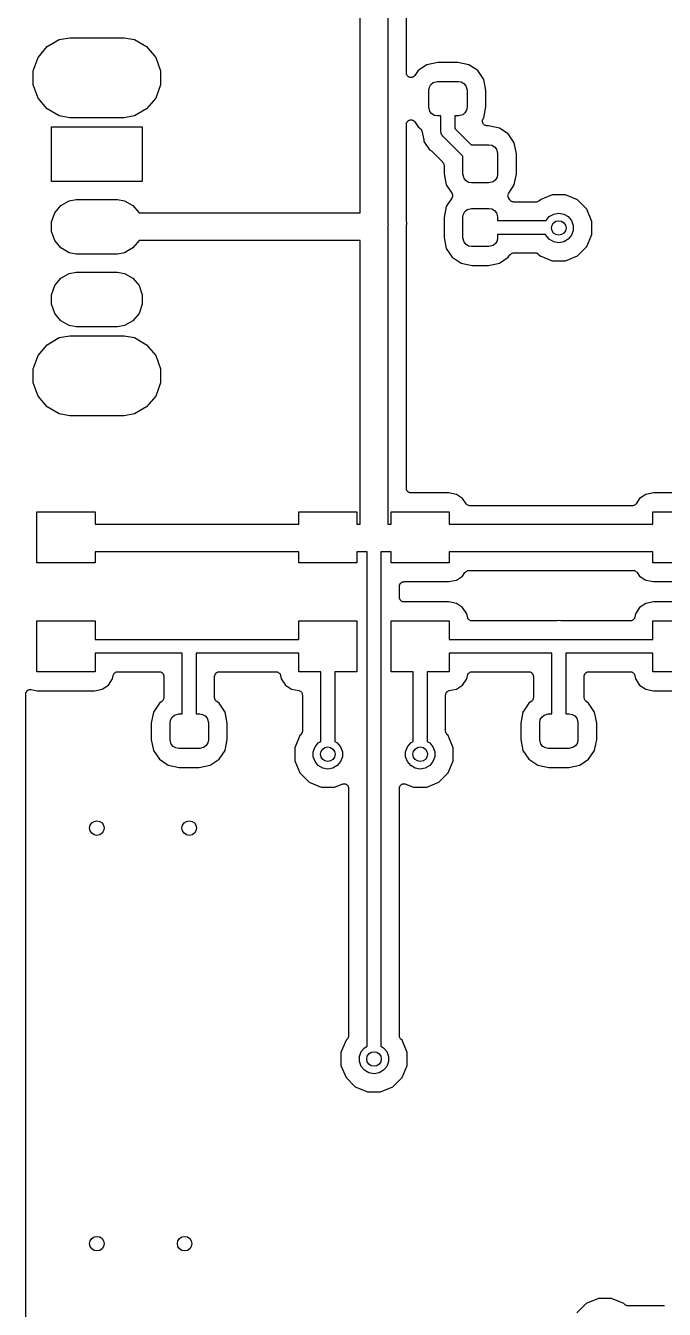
# Model space of a CAD drawing. Extents: x 40 to 164, y -163 to -60.
# Drawn here: x 39.95 to 57.51, y -143.54 to -108.23 of the extents above; entities that cross this region are included whole.
import ezdxf

# ---------------------------------------------------------------- set-up
doc = ezdxf.new("R2010")
doc.units = 0
doc.header["$MEASUREMENT"] = 0
doc.layers.add('BLACK', color=7, linetype='CONTINUOUS')

msp = doc.modelspace()

# ---------------------------------------------------------------- linework, layer by layer
at = {"layer": 'BLACK', "linetype": 'CONTINUOUS'}
for p, q in [((49.149, -113.379), (49.149, -106.021)), ((49.911, -106.021), (49.911, -113.648)), ((50.419, -109.527), (50.419, -106.987)), ((40.542, -108.804), (40.878, -108.61)), ((40.878, -108.61), (41.1638, -108.56)), ((41.1638, -108.56), (42.6562, -108.56)), ((42.6562, -108.56), (42.942, -108.61)), ((42.942, -108.61), (43.278, -108.804)), ((40.16, -109.466), (40.2927, -109.102)), ((40.2927, -109.102), (40.542, -108.804)), ((43.278, -108.804), (43.5273, -109.102)), ((43.5273, -109.102), (43.66, -109.466)), ((50.9854, -109.301), (50.7403, -109.464)), ((51.287, -109.241), (50.9854, -109.301)), ((51.837, -109.241), (51.287, -109.241)), ((52.1386, -109.301), (51.837, -109.241)), ((52.3837, -109.464), (52.1386, -109.301)), ((40.16, -109.854), (40.16, -109.466)), ((43.66, -109.466), (43.66, -109.854)), ((50.4202, -109.533), (50.419, -109.527)), ((50.4198, -109.54), (50.4202, -109.533)), ((50.424, -109.555), (50.4198, -109.54)), ((50.4267, -109.57), (50.424, -109.555)), ((50.4301, -109.576), (50.4267, -109.57)), ((50.4321, -109.583), (50.4301, -109.576)), ((50.4411, -109.595), (50.4321, -109.583)), ((50.4487, -109.608), (50.4411, -109.595)), ((50.4541, -109.613), (50.4487, -109.608)), ((50.4582, -109.618), (50.4541, -109.613)), ((50.4708, -109.627), (50.4582, -109.618)), ((50.4825, -109.637), (50.4708, -109.627)), ((50.4891, -109.639), (50.4825, -109.637)), ((50.4949, -109.643), (50.4891, -109.639)), ((50.5096, -109.646), (50.4949, -109.643)), ((50.5239, -109.652), (50.5096, -109.646)), ((50.5309, -109.652), (50.5239, -109.652)), ((50.5377, -109.653), (50.5309, -109.652)), ((50.5528, -109.652), (50.5377, -109.653)), ((50.5681, -109.652), (50.5528, -109.652)), ((50.5746, -109.649), (50.5681, -109.652)), ((50.5815, -109.648), (50.5746, -109.649)), ((50.5952, -109.642), (50.5815, -109.648)), ((50.6095, -109.637), (50.5952, -109.642)), ((50.6148, -109.632), (50.6095, -109.637)), ((50.6211, -109.629), (50.6148, -109.632)), ((50.6316, -109.618), (50.6211, -109.629)), ((50.6433, -109.608), (50.6316, -109.618)), ((50.6468, -109.602), (50.6433, -109.608)), ((50.6516, -109.597), (50.6468, -109.602)), ((50.7403, -109.464), (50.6516, -109.597)), ((51.0926, -109.846), (51.1557, -109.793)), ((51.1557, -109.793), (51.2745, -109.761)), ((51.2745, -109.761), (51.8495, -109.761)), ((51.8495, -109.761), (51.9307, -109.775)), ((51.9307, -109.775), (52.0022, -109.817)), ((52.5474, -109.709), (52.3837, -109.464)), ((52.6074, -110.011), (52.5474, -109.709)), ((40.2927, -110.218), (40.16, -109.854)), ((43.66, -109.854), (43.5273, -110.218)), ((51.037, -109.998), (51.0513, -109.917)), ((51.037, -110.474), (51.037, -109.998)), ((51.0513, -109.917), (51.0926, -109.846)), ((52.0022, -109.817), (52.0552, -109.88)), ((52.0552, -109.88), (52.087, -109.998)), ((52.087, -109.998), (52.087, -110.474)), ((52.6074, -110.461), (52.6074, -110.011)), ((40.542, -110.516), (40.2927, -110.218)), ((40.878, -110.71), (40.542, -110.516)), ((43.278, -110.516), (42.942, -110.71)), ((43.5273, -110.218), (43.278, -110.516)), ((51.0688, -110.592), (51.037, -110.474)), ((52.087, -110.474), (52.0727, -110.555)), ((52.5474, -110.763), (52.6074, -110.461)), ((41.1638, -110.76), (40.878, -110.71)), ((42.6562, -110.76), (41.1638, -110.76)), ((42.942, -110.71), (42.6562, -110.76)), ((50.4411, -110.877), (50.4487, -110.864)), ((50.4487, -110.864), (50.4541, -110.859)), ((50.4541, -110.859), (50.4582, -110.854)), ((50.4582, -110.854), (50.4708, -110.845)), ((50.4708, -110.845), (50.4825, -110.835)), ((50.4825, -110.835), (50.4891, -110.833)), ((50.4891, -110.833), (50.4949, -110.829)), ((50.4949, -110.829), (50.5096, -110.826)), ((50.5096, -110.826), (50.5239, -110.82)), ((50.5239, -110.82), (50.5309, -110.82)), ((50.5309, -110.82), (50.5377, -110.819)), ((50.5377, -110.819), (50.5528, -110.82)), ((50.5528, -110.82), (50.5681, -110.82)), ((50.5681, -110.82), (50.5746, -110.823)), ((50.5746, -110.823), (50.5815, -110.824)), ((50.5815, -110.824), (50.5952, -110.83)), ((50.5952, -110.83), (50.6095, -110.835)), ((50.6095, -110.835), (50.6148, -110.84)), ((50.6148, -110.84), (50.6211, -110.843)), ((50.6211, -110.843), (50.6316, -110.854)), ((50.6316, -110.854), (50.6433, -110.864)), ((50.6433, -110.864), (50.6468, -110.87)), ((50.6468, -110.87), (50.6516, -110.875)), ((51.1218, -110.655), (51.0688, -110.592)), ((51.1933, -110.697), (51.1218, -110.655)), ((51.2745, -110.711), (51.1933, -110.697)), ((51.3715, -110.711), (51.2745, -110.711)), ((51.3715, -111.131), (51.3715, -110.711)), ((51.8495, -110.711), (51.7525, -110.711)), ((51.7525, -110.711), (51.7525, -111.06)), ((51.9682, -110.679), (51.8495, -110.711)), ((52.0314, -110.626), (51.9682, -110.679)), ((52.0727, -110.555), (52.0314, -110.626)), ((52.5118, -110.869), (52.513, -110.851)), ((52.513, -110.873), (52.5118, -110.869)), ((52.513, -110.834), (52.5144, -110.83)), ((52.513, -110.851), (52.513, -110.834)), ((52.513, -110.878), (52.513, -110.873)), ((52.5144, -110.83), (52.5147, -110.825)), ((52.5147, -110.825), (52.5219, -110.809)), ((52.5219, -110.809), (52.5281, -110.792)), ((52.5281, -110.792), (52.5308, -110.789)), ((52.5308, -110.789), (52.5325, -110.785)), ((52.5325, -110.785), (52.5474, -110.763)), ((40.66, -112.51), (40.66, -111.01)), ((40.66, -111.01), (43.16, -111.01)), ((43.16, -111.01), (43.16, -112.51)), ((50.419, -110.945), (50.4202, -110.939)), ((50.419, -113.565), (50.419, -110.945)), ((50.4198, -110.932), (50.424, -110.917)), ((50.4202, -110.939), (50.4198, -110.932)), ((50.424, -110.917), (50.4267, -110.902)), ((50.4267, -110.902), (50.4301, -110.896)), ((50.4301, -110.896), (50.4321, -110.889)), ((50.4321, -110.889), (50.4411, -110.877)), ((50.6516, -110.875), (50.7403, -111.008)), ((50.7403, -111.008), (50.7927, -111.043)), ((50.7927, -111.043), (50.7968, -111.047)), ((50.7968, -111.047), (50.8017, -111.049)), ((50.8017, -111.049), (50.8126, -111.062)), ((50.8126, -111.062), (50.8246, -111.073)), ((50.8246, -111.073), (50.8271, -111.078)), ((50.8271, -111.078), (50.8308, -111.082)), ((50.8308, -111.082), (50.8368, -111.098)), ((50.8368, -111.098), (50.8441, -111.113)), ((50.8441, -111.113), (50.8447, -111.118)), ((50.8447, -111.118), (50.8467, -111.124)), ((50.8467, -111.124), (50.8957, -111.37)), ((51.3693, -111.156), (51.3715, -111.131)), ((51.3758, -111.18), (51.3693, -111.156)), ((51.3802, -111.205), (51.3758, -111.18)), ((51.3845, -111.213), (51.3802, -111.205)), ((51.3867, -111.221), (51.3845, -111.213)), ((51.4012, -111.241), (51.3867, -111.221)), ((51.7525, -111.06), (52.1992, -111.507)), ((52.5191, -110.894), (52.513, -110.878)), ((52.5242, -110.912), (52.5191, -110.894)), ((52.5267, -110.915), (52.5242, -110.912)), ((52.5281, -110.919), (52.5267, -110.915)), ((52.5396, -110.933), (52.5281, -110.919)), ((52.5503, -110.947), (52.5396, -110.933)), ((52.5537, -110.95), (52.5503, -110.947)), ((52.5564, -110.953), (52.5537, -110.95)), ((52.572, -110.962), (52.5564, -110.953)), ((52.5869, -110.972), (52.572, -110.962)), ((52.591, -110.973), (52.5869, -110.972)), ((52.5946, -110.975), (52.591, -110.973)), ((52.6123, -110.978), (52.5946, -110.975)), ((52.6298, -110.982), (52.6123, -110.978)), ((52.6339, -110.982), (52.6298, -110.982)), ((52.6381, -110.983), (52.6339, -110.982)), ((52.676, -110.983), (52.6381, -110.983)), ((52.9776, -111.043), (52.676, -110.983)), ((53.2227, -111.206), (52.9776, -111.043)), ((53.3864, -111.451), (53.2227, -111.206)), ((50.8957, -111.37), (50.904, -111.412)), ((50.904, -111.412), (51.0584, -111.643)), ((51.4138, -111.263), (51.4012, -111.241)), ((51.4332, -111.28), (51.4138, -111.263)), ((51.976, -111.822), (51.4332, -111.28)), ((52.1992, -111.507), (52.2135, -111.503)), ((52.2135, -111.503), (52.6885, -111.503)), ((52.6885, -111.503), (52.7697, -111.517)), ((52.7697, -111.517), (52.8412, -111.559)), ((52.8412, -111.559), (52.8942, -111.622)), ((53.4464, -111.753), (53.3864, -111.451)), ((51.0584, -111.643), (51.1063, -111.675)), ((51.1063, -111.675), (51.1153, -111.683)), ((51.1153, -111.683), (51.1256, -111.69)), ((51.1256, -111.69), (51.4184, -111.983)), ((51.976, -112.316), (51.976, -111.822)), ((52.8942, -111.622), (52.926, -111.74)), ((52.926, -111.74), (52.926, -112.316)), ((53.4464, -112.303), (53.4464, -111.753)), ((51.4184, -111.983), (51.4216, -111.988)), ((51.4216, -111.988), (51.4258, -111.991)), ((51.4258, -111.991), (51.4341, -112.006)), ((51.4341, -112.006), (51.4437, -112.019)), ((51.4437, -112.019), (51.4451, -112.025)), ((51.4451, -112.025), (51.4479, -112.03)), ((51.4479, -112.03), (51.4508, -112.046)), ((51.4508, -112.046), (51.4551, -112.062)), ((51.4551, -112.062), (51.4546, -112.067)), ((51.4546, -112.067), (51.4556, -112.073)), ((51.4556, -112.073), (51.4556, -112.303)), ((43.16, -112.51), (40.66, -112.51)), ((51.4556, -112.303), (51.5156, -112.605)), ((51.5156, -112.605), (51.6678, -112.832)), ((52.0078, -112.434), (51.976, -112.316)), ((52.0608, -112.497), (52.0078, -112.434)), ((52.1323, -112.539), (52.0608, -112.497)), ((52.2135, -112.553), (52.1323, -112.539)), ((52.6885, -112.553), (52.2135, -112.553)), ((52.8072, -112.521), (52.6885, -112.553)), ((52.8704, -112.468), (52.8072, -112.521)), ((52.9117, -112.397), (52.8704, -112.468)), ((52.926, -112.316), (52.9117, -112.397)), ((53.2342, -112.832), (53.3864, -112.605)), ((53.3864, -112.605), (53.4464, -112.303)), ((51.6678, -112.974), (51.5156, -113.201)), ((51.6678, -112.832), (51.6712, -112.84)), ((51.6712, -112.966), (51.6678, -112.974)), ((51.6712, -112.84), (51.6761, -112.847)), ((51.6761, -112.959), (51.6712, -112.966)), ((51.6761, -112.847), (51.68, -112.86)), ((51.68, -112.946), (51.6761, -112.959)), ((51.68, -112.86), (51.6856, -112.873)), ((51.6856, -112.933), (51.68, -112.946)), ((51.6856, -112.873), (51.6861, -112.881)), ((51.6861, -112.925), (51.6856, -112.933)), ((51.6861, -112.881), (51.6884, -112.889)), ((51.6884, -112.917), (51.6861, -112.925)), ((51.6884, -112.889), (51.6875, -112.903)), ((51.6875, -112.903), (51.6884, -112.917)), ((53.2136, -112.889), (53.2159, -112.881)), ((53.2145, -112.903), (53.2136, -112.889)), ((53.2136, -112.917), (53.2145, -112.903)), ((53.2159, -112.925), (53.2136, -112.917)), ((53.2159, -112.881), (53.2164, -112.873)), ((53.2164, -112.933), (53.2159, -112.925)), ((53.2164, -112.873), (53.222, -112.86)), ((53.222, -112.946), (53.2164, -112.933)), ((53.222, -112.86), (53.2259, -112.847)), ((53.2259, -112.959), (53.222, -112.946)), ((53.2259, -112.847), (53.2308, -112.84)), ((53.2308, -112.966), (53.2259, -112.959)), ((53.2308, -112.84), (53.2342, -112.832)), ((53.2342, -112.974), (53.2308, -112.966)), ((53.2673, -113.023), (53.2342, -112.974)), ((54.4294, -112.884), (54.0957, -113.022)), ((54.7906, -112.884), (54.4294, -112.884)), ((55.1243, -113.022), (54.7906, -112.884)), ((40.7505, -113.379), (40.9205, -113.177)), ((40.9205, -113.177), (41.1495, -113.044)), ((41.1495, -113.044), (41.3444, -113.01)), ((41.3444, -113.01), (42.4756, -113.01)), ((42.4756, -113.01), (42.6705, -113.044)), ((42.6705, -113.044), (42.8995, -113.177)), ((42.8995, -113.177), (43.0694, -113.379)), ((51.5156, -113.201), (51.4556, -113.503)), ((51.9903, -113.409), (52.0316, -113.338)), ((52.0316, -113.338), (52.0947, -113.285)), ((52.0947, -113.285), (52.2135, -113.253)), ((52.2135, -113.253), (52.6885, -113.253)), ((52.6885, -113.253), (52.7697, -113.267)), ((52.7697, -113.267), (52.8412, -113.309)), ((52.8412, -113.309), (52.8942, -113.372)), ((53.2797, -113.036), (53.2673, -113.023)), ((53.2912, -113.05), (53.2797, -113.036)), ((53.2949, -113.052), (53.2912, -113.05)), ((53.2978, -113.055), (53.2949, -113.052)), ((53.3139, -113.063), (53.2978, -113.055)), ((53.3294, -113.072), (53.3139, -113.063)), ((53.3336, -113.073), (53.3294, -113.072)), ((53.3373, -113.074), (53.3336, -113.073)), ((53.3552, -113.076), (53.3373, -113.074)), ((53.3729, -113.079), (53.3552, -113.076)), ((53.9858, -113.079), (53.3729, -113.079)), ((53.9913, -113.079), (53.9858, -113.079)), ((53.9969, -113.079), (53.9913, -113.079)), ((54.0129, -113.075), (53.9969, -113.079)), ((54.0292, -113.072), (54.0129, -113.075)), ((54.0341, -113.069), (54.0292, -113.072)), ((54.0395, -113.068), (54.0341, -113.069)), ((54.0531, -113.058), (54.0395, -113.068)), ((54.0674, -113.05), (54.0531, -113.058)), ((54.071, -113.046), (54.0674, -113.05)), ((54.0756, -113.042), (54.071, -113.046)), ((54.0957, -113.022), (54.0756, -113.042)), ((55.3798, -113.278), (55.1243, -113.022)), ((55.518, -113.611), (55.3798, -113.278)), ((40.66, -113.628), (40.7505, -113.379)), ((40.66, -113.892), (40.66, -113.628)), ((43.0694, -113.379), (49.149, -113.379)), ((49.911, -113.648), (49.9154, -113.699)), ((49.9154, -113.699), (49.911, -113.715)), ((50.4212, -113.577), (50.419, -113.565)), ((50.4214, -113.59), (50.4212, -113.577)), ((50.4364, -113.665), (50.4214, -113.59)), ((50.4214, -113.74), (50.4364, -113.665)), ((51.4556, -113.503), (51.4556, -114.053)), ((51.976, -113.49), (51.9903, -113.409)), ((51.976, -114.066), (51.976, -113.49)), ((52.8942, -113.372), (52.926, -113.49)), ((52.926, -113.49), (52.926, -113.587)), ((52.926, -113.587), (54.2594, -113.587)), ((54.2594, -113.587), (54.3489, -113.481)), ((54.3489, -113.481), (54.4711, -113.41)), ((54.4711, -113.41), (54.61, -113.386)), ((54.61, -113.386), (54.7489, -113.41)), ((54.7489, -113.41), (54.8711, -113.481)), ((54.8711, -113.481), (54.9618, -113.589)), ((54.9618, -113.589), (55.01, -113.721)), ((55.518, -113.973), (55.518, -113.611)), ((40.7505, -114.141), (40.66, -113.892)), ((49.911, -113.715), (49.911, -121.944)), ((50.419, -113.765), (50.4212, -113.753)), ((50.419, -120.954), (50.419, -113.765)), ((50.4212, -113.753), (50.4214, -113.74)), ((54.2486, -113.968), (52.926, -113.968)), ((52.926, -113.968), (52.926, -114.066)), ((54.2582, -113.995), (54.2486, -113.968)), ((54.3489, -114.103), (54.2582, -113.995)), ((54.9618, -113.995), (54.8711, -114.103)), ((55.01, -113.863), (54.9618, -113.995)), ((55.01, -113.721), (55.01, -113.863)), ((55.3798, -114.306), (55.518, -113.973)), ((40.9205, -114.343), (40.7505, -114.141)), ((41.1495, -114.476), (40.9205, -114.343)), ((42.8995, -114.343), (42.6705, -114.476)), ((43.0694, -114.141), (42.8995, -114.343)), ((49.149, -114.141), (43.0694, -114.141)), ((49.149, -121.944), (49.149, -114.141)), ((51.4556, -114.053), (51.5156, -114.355)), ((51.5156, -114.355), (51.6793, -114.6)), ((52.0078, -114.184), (51.976, -114.066)), ((52.0608, -114.247), (52.0078, -114.184)), ((52.1323, -114.289), (52.0608, -114.247)), ((52.2135, -114.303), (52.1323, -114.289)), ((52.6885, -114.303), (52.2135, -114.303)), ((52.8072, -114.271), (52.6885, -114.303)), ((52.8704, -114.218), (52.8072, -114.271)), ((52.9117, -114.147), (52.8704, -114.218)), ((52.926, -114.066), (52.9117, -114.147)), ((54.4711, -114.174), (54.3489, -114.103)), ((54.61, -114.198), (54.4711, -114.174)), ((54.7489, -114.174), (54.61, -114.198)), ((54.8711, -114.103), (54.7489, -114.174)), ((55.1243, -114.562), (55.3798, -114.306)), ((41.3444, -114.51), (41.1495, -114.476)), ((42.4756, -114.51), (41.3444, -114.51)), ((42.6705, -114.476), (42.4756, -114.51)), ((51.6793, -114.6), (51.9244, -114.763)), ((52.9776, -114.763), (53.2227, -114.6)), ((53.2227, -114.6), (53.2673, -114.533)), ((53.2673, -114.533), (53.2797, -114.52)), ((53.2797, -114.52), (53.2912, -114.506)), ((53.2912, -114.506), (53.2949, -114.504)), ((53.2949, -114.504), (53.2978, -114.501)), ((53.2978, -114.501), (53.3139, -114.493)), ((53.3139, -114.493), (53.3294, -114.484)), ((53.3294, -114.484), (53.3336, -114.483)), ((53.3336, -114.483), (53.3373, -114.482)), ((53.3373, -114.482), (53.3552, -114.48)), ((53.3552, -114.48), (53.3729, -114.477)), ((53.3729, -114.477), (53.9578, -114.477)), ((53.9578, -114.477), (53.9633, -114.477)), ((53.9633, -114.477), (53.9689, -114.477)), ((53.9689, -114.477), (53.9849, -114.481)), ((53.9849, -114.481), (54.0012, -114.484)), ((54.0012, -114.484), (54.0061, -114.487)), ((54.0061, -114.487), (54.0115, -114.488)), ((54.0115, -114.488), (54.0251, -114.498)), ((54.0251, -114.498), (54.0394, -114.506)), ((54.0394, -114.506), (54.043, -114.51)), ((54.043, -114.51), (54.0476, -114.514)), ((54.0476, -114.514), (54.0957, -114.562)), ((54.0957, -114.562), (54.4294, -114.7)), ((54.4294, -114.7), (54.7906, -114.7)), ((54.7906, -114.7), (55.1243, -114.562)), ((40.9205, -115.177), (41.1495, -115.044)), ((41.1495, -115.044), (41.3444, -115.01)), ((41.3444, -115.01), (42.4756, -115.01)), ((42.4756, -115.01), (42.6705, -115.044)), ((42.6705, -115.044), (42.8995, -115.177)), ((51.9244, -114.763), (52.226, -114.823)), ((52.226, -114.823), (52.676, -114.823)), ((52.676, -114.823), (52.9776, -114.763)), ((40.66, -115.628), (40.7505, -115.379)), ((40.7505, -115.379), (40.9205, -115.177)), ((42.8995, -115.177), (43.0695, -115.379)), ((43.0695, -115.379), (43.16, -115.628)), ((40.66, -115.892), (40.66, -115.628)), ((43.16, -115.628), (43.16, -115.892)), ((40.7505, -116.141), (40.66, -115.892)), ((40.9205, -116.343), (40.7505, -116.141)), ((43.0695, -116.141), (42.8995, -116.343)), ((43.16, -115.892), (43.0695, -116.141)), ((41.1495, -116.476), (40.9205, -116.343)), ((41.3444, -116.51), (41.1495, -116.476)), ((42.4756, -116.51), (41.3444, -116.51)), ((42.6705, -116.476), (42.4756, -116.51)), ((42.8995, -116.343), (42.6705, -116.476)), ((40.542, -117.004), (40.878, -116.81)), ((40.878, -116.81), (41.1638, -116.76)), ((41.1638, -116.76), (42.6562, -116.76)), ((42.6562, -116.76), (42.942, -116.81)), ((42.942, -116.81), (43.278, -117.004)), ((40.2927, -117.302), (40.542, -117.004)), ((43.278, -117.004), (43.5273, -117.302)), ((40.16, -117.666), (40.2927, -117.302)), ((43.5273, -117.302), (43.66, -117.666)), ((40.16, -118.054), (40.16, -117.666)), ((43.66, -117.666), (43.66, -118.054)), ((40.2927, -118.418), (40.16, -118.054)), ((43.66, -118.054), (43.5273, -118.418)), ((40.542, -118.716), (40.2927, -118.418)), ((43.5273, -118.418), (43.278, -118.716)), ((40.878, -118.91), (40.542, -118.716)), ((41.1638, -118.96), (40.878, -118.91)), ((42.6562, -118.96), (41.1638, -118.96)), ((42.942, -118.91), (42.6562, -118.96)), ((43.278, -118.716), (42.942, -118.91)), ((50.4209, -120.965), (50.419, -120.954)), ((50.4209, -120.976), (50.4209, -120.965)), ((50.4247, -120.986), (50.4209, -120.976)), ((50.4267, -120.997), (50.4247, -120.986)), ((50.4322, -121.007), (50.4267, -120.997)), ((50.436, -121.017), (50.4322, -121.007)), ((50.4432, -121.026), (50.436, -121.017)), ((50.4487, -121.035), (50.4432, -121.026)), ((50.4572, -121.042), (50.4487, -121.035)), ((50.4644, -121.051), (50.4572, -121.042)), ((50.474, -121.056), (50.4644, -121.051)), ((50.4825, -121.064), (50.474, -121.056)), ((50.4929, -121.067), (50.4825, -121.064)), ((50.5026, -121.073), (50.4929, -121.067)), ((50.5135, -121.075), (50.5026, -121.073)), ((50.5239, -121.079), (50.5135, -121.075)), ((50.5351, -121.079), (50.5239, -121.079)), ((50.546, -121.081), (50.5351, -121.079)), ((51.5875, -121.081), (50.546, -121.081)), ((51.7982, -121.122), (51.5875, -121.081)), ((57.2125, -121.081), (57.0018, -121.122)), ((58.7875, -121.081), (57.2125, -121.081)), ((51.9662, -121.235), (51.7982, -121.122)), ((52.063, -121.38), (51.9662, -121.235)), ((52.0754, -121.393), (52.063, -121.38)), ((52.087, -121.406), (52.0754, -121.393)), ((52.0906, -121.408), (52.087, -121.406)), ((52.0935, -121.411), (52.0906, -121.408)), ((52.1096, -121.419), (52.0935, -121.411)), ((52.1252, -121.428), (52.1096, -121.419)), ((52.1293, -121.429), (52.1252, -121.428)), ((52.1331, -121.431), (52.1293, -121.429)), ((52.1509, -121.433), (52.1331, -121.431)), ((52.1686, -121.436), (52.1509, -121.433)), ((56.6314, -121.436), (52.1686, -121.436)), ((56.6491, -121.433), (56.6314, -121.436)), ((56.6669, -121.431), (56.6491, -121.433)), ((56.6707, -121.429), (56.6669, -121.431)), ((56.6748, -121.428), (56.6707, -121.429)), ((56.6904, -121.419), (56.6748, -121.428)), ((56.7065, -121.411), (56.6904, -121.419)), ((56.7094, -121.408), (56.7065, -121.411)), ((56.713, -121.406), (56.7094, -121.408)), ((56.7246, -121.393), (56.713, -121.406)), ((56.737, -121.38), (56.7246, -121.393)), ((56.8338, -121.235), (56.737, -121.38)), ((57.0018, -121.122), (56.8338, -121.235)), ((40.26, -123.001), (40.26, -121.601)), ((40.26, -121.601), (41.86, -121.601)), ((41.86, -121.601), (41.86, -121.944)), ((47.46, -121.944), (47.46, -121.601)), ((47.46, -121.601), (49.06, -121.601)), ((49.06, -121.601), (49.06, -121.944)), ((50, -121.944), (50, -121.601)), ((50, -121.601), (51.6, -121.601)), ((51.6, -121.601), (51.6, -121.944)), ((57.2, -121.944), (57.2, -121.601)), ((57.2, -121.601), (58.8, -121.601)), ((41.86, -121.944), (47.46, -121.944)), ((49.06, -121.944), (49.149, -121.944)), ((49.911, -121.944), (50, -121.944)), ((51.6, -121.944), (57.2, -121.944)), ((47.46, -122.706), (41.86, -122.706)), ((41.86, -122.706), (41.86, -123.001)), ((47.46, -123.001), (47.46, -122.706)), ((49.3395, -122.706), (49.06, -122.706)), ((49.06, -122.706), (49.06, -123.001)), ((49.3395, -136.3), (49.3395, -122.706)), ((50, -122.706), (49.7205, -122.706)), ((49.7205, -122.706), (49.7205, -136.3)), ((50, -123.001), (50, -122.706)), ((57.2, -122.706), (51.6, -122.706)), ((51.6, -122.706), (51.6, -123.001)), ((57.2, -123.001), (57.2, -122.706)), ((41.86, -123.001), (40.26, -123.001)), ((49.06, -123.001), (47.46, -123.001)), ((51.6, -123.001), (50, -123.001)), ((52.0614, -123.239), (52.0775, -123.231)), ((52.0775, -123.231), (52.0931, -123.222)), ((52.0931, -123.222), (52.0972, -123.221)), ((52.0972, -123.221), (52.101, -123.219)), ((52.101, -123.219), (52.1188, -123.217)), ((52.1188, -123.217), (52.1365, -123.214)), ((52.1365, -123.214), (56.6635, -123.214)), ((56.6635, -123.214), (56.6812, -123.217)), ((56.6812, -123.217), (56.699, -123.219)), ((56.699, -123.219), (56.7028, -123.221)), ((56.7028, -123.221), (56.7069, -123.222)), ((56.7069, -123.222), (56.7225, -123.231)), ((56.7225, -123.231), (56.7386, -123.239)), ((58.8, -123.001), (57.2, -123.001)), ((50.2417, -123.595), (50.2455, -123.585)), ((50.2455, -123.585), (50.2527, -123.576)), ((50.2527, -123.576), (50.2582, -123.567)), ((50.2582, -123.567), (50.2667, -123.56)), ((50.2667, -123.56), (50.2739, -123.551)), ((50.2739, -123.551), (50.2835, -123.546)), ((50.2835, -123.546), (50.292, -123.538)), ((50.292, -123.538), (50.3024, -123.535)), ((50.3024, -123.535), (50.3121, -123.529)), ((50.3121, -123.529), (50.323, -123.527)), ((50.323, -123.527), (50.3334, -123.523)), ((50.3334, -123.523), (50.3446, -123.523)), ((50.3446, -123.523), (50.3555, -123.521)), ((50.3555, -123.521), (51.5875, -123.521)), ((51.5875, -123.521), (51.7982, -123.48)), ((51.7982, -123.48), (51.9662, -123.367)), ((51.9662, -123.367), (52.0309, -123.27)), ((52.0309, -123.27), (52.0433, -123.257)), ((52.0433, -123.257), (52.0549, -123.244)), ((52.0549, -123.244), (52.0585, -123.242)), ((52.0585, -123.242), (52.0614, -123.239)), ((56.7386, -123.239), (56.7415, -123.242)), ((56.7415, -123.242), (56.7451, -123.244)), ((56.7451, -123.244), (56.7567, -123.257)), ((56.7567, -123.257), (56.7691, -123.27)), ((56.7691, -123.27), (56.8338, -123.367)), ((56.8338, -123.367), (57.0018, -123.48)), ((57.0018, -123.48), (57.2125, -123.521)), ((57.2125, -123.521), (58.7875, -123.521)), ((50.2285, -123.648), (50.2304, -123.637)), ((50.2285, -123.954), (50.2285, -123.648)), ((50.2304, -123.626), (50.2342, -123.616)), ((50.2304, -123.637), (50.2304, -123.626)), ((50.2342, -123.616), (50.2362, -123.605)), ((50.2362, -123.605), (50.2417, -123.595)), ((50.2304, -123.965), (50.2285, -123.954)), ((50.2304, -123.976), (50.2304, -123.965)), ((50.2342, -123.986), (50.2304, -123.976)), ((50.2362, -123.997), (50.2342, -123.986)), ((50.2417, -124.007), (50.2362, -123.997)), ((50.2455, -124.017), (50.2417, -124.007)), ((50.2527, -124.026), (50.2455, -124.017)), ((50.2582, -124.035), (50.2527, -124.026)), ((50.2667, -124.042), (50.2582, -124.035)), ((50.2739, -124.051), (50.2667, -124.042)), ((50.2835, -124.056), (50.2739, -124.051)), ((50.292, -124.064), (50.2835, -124.056)), ((50.3024, -124.067), (50.292, -124.064)), ((50.3121, -124.073), (50.3024, -124.067)), ((50.323, -124.075), (50.3121, -124.073)), ((50.3334, -124.079), (50.323, -124.075)), ((50.3446, -124.079), (50.3334, -124.079)), ((50.3555, -124.081), (50.3446, -124.079)), ((51.5875, -124.081), (50.3555, -124.081)), ((51.7982, -124.122), (51.5875, -124.081)), ((51.9662, -124.235), (51.7982, -124.122)), ((52.0785, -124.403), (51.9662, -124.235)), ((56.8338, -124.235), (56.7215, -124.403)), ((57.0018, -124.122), (56.8338, -124.235)), ((57.2125, -124.081), (57.0018, -124.122)), ((58.7875, -124.081), (57.2125, -124.081)), ((40.26, -126.001), (40.26, -124.601)), ((40.26, -124.601), (41.86, -124.601)), ((41.86, -124.601), (41.86, -125.11)), ((47.46, -124.601), (49.06, -124.601)), ((47.46, -125.11), (47.46, -124.601)), ((49.06, -124.601), (49.06, -126.001)), ((50, -126.001), (50, -124.601)), ((50, -124.601), (51.6, -124.601)), ((51.6, -124.601), (51.6, -125.11)), ((52.0979, -124.5), (52.0785, -124.403)), ((52.1054, -124.52), (52.0979, -124.5)), ((52.1125, -124.539), (52.1054, -124.52)), ((52.1134, -124.54), (52.1125, -124.539)), ((52.1139, -124.541), (52.1134, -124.54)), ((52.1275, -124.557), (52.1139, -124.541)), ((52.1408, -124.573), (52.1275, -124.557)), ((52.1421, -124.573), (52.1408, -124.573)), ((52.143, -124.575), (52.1421, -124.573)), ((52.1611, -124.584), (52.143, -124.575)), ((52.179, -124.595), (52.1611, -124.584)), ((52.1804, -124.595), (52.179, -124.595)), ((52.1817, -124.596), (52.1804, -124.595)), ((52.2021, -124.599), (52.1817, -124.596)), ((52.2225, -124.602), (52.2021, -124.599)), ((54.5287, -124.602), (52.2225, -124.602)), ((54.541, -124.6), (54.5287, -124.602)), ((54.5535, -124.6), (54.541, -124.6)), ((54.61, -124.589), (54.5535, -124.6)), ((54.6665, -124.6), (54.61, -124.589)), ((54.679, -124.6), (54.6665, -124.6)), ((54.6913, -124.602), (54.679, -124.6)), ((56.5775, -124.602), (54.6913, -124.602)), ((56.5979, -124.599), (56.5775, -124.602)), ((56.6183, -124.596), (56.5979, -124.599)), ((56.6196, -124.595), (56.6183, -124.596)), ((56.621, -124.595), (56.6196, -124.595)), ((56.6389, -124.584), (56.621, -124.595)), ((56.657, -124.575), (56.6389, -124.584)), ((56.6579, -124.573), (56.657, -124.575)), ((56.6592, -124.573), (56.6579, -124.573)), ((56.6724, -124.557), (56.6592, -124.573)), ((56.6861, -124.541), (56.6724, -124.557)), ((56.6866, -124.54), (56.6861, -124.541)), ((56.6875, -124.539), (56.6866, -124.54)), ((56.6946, -124.52), (56.6875, -124.539)), ((56.7021, -124.5), (56.6946, -124.52)), ((56.7215, -124.403), (56.7021, -124.5)), ((57.2, -124.601), (58.8, -124.601)), ((57.2, -125.11), (57.2, -124.601)), ((41.86, -125.11), (47.46, -125.11)), ((51.6, -125.11), (57.2, -125.11)), ((44.2595, -125.491), (41.86, -125.491)), ((41.86, -125.491), (41.86, -126.001)), ((44.2595, -127.077), (44.2595, -125.491)), ((47.46, -125.491), (44.6405, -125.491)), ((44.6405, -125.491), (44.6405, -127.16)), ((47.46, -126.001), (47.46, -125.491)), ((54.4195, -125.491), (51.6, -125.491)), ((51.6, -125.491), (51.6, -126.001)), ((54.4195, -127.16), (54.4195, -125.491)), ((57.2, -125.491), (54.8005, -125.491)), ((54.8005, -125.491), (54.8005, -127.16)), ((57.2, -126.001), (57.2, -125.491)), ((41.86, -126.001), (40.26, -126.001)), ((42.3739, -126.061), (42.3875, -126.045)), ((42.3875, -126.045), (42.4008, -126.029)), ((42.4008, -126.029), (42.4021, -126.029)), ((42.4021, -126.029), (42.403, -126.027)), ((42.403, -126.027), (42.4211, -126.018)), ((42.4211, -126.018), (42.439, -126.007)), ((42.439, -126.007), (42.4404, -126.007)), ((42.4404, -126.007), (42.4417, -126.006)), ((42.4417, -126.006), (42.4621, -126.003)), ((42.4621, -126.003), (42.4825, -125.999)), ((42.4825, -125.999), (43.6245, -125.999)), ((43.6245, -125.999), (43.6354, -126.001)), ((43.6354, -126.001), (43.6466, -126.001)), ((43.6466, -126.001), (43.657, -126.005)), ((43.657, -126.005), (43.6679, -126.007)), ((43.6679, -126.007), (43.6776, -126.013)), ((43.6776, -126.013), (43.688, -126.017)), ((43.688, -126.017), (43.6965, -126.024)), ((43.6965, -126.024), (43.7061, -126.029)), ((43.7061, -126.029), (43.7133, -126.038)), ((43.7133, -126.038), (43.7218, -126.045)), ((43.7218, -126.045), (43.7273, -126.054)), ((43.7273, -126.054), (43.7345, -126.063)), ((45.1655, -126.063), (45.1727, -126.054)), ((45.1727, -126.054), (45.1782, -126.045)), ((45.1782, -126.045), (45.1867, -126.038)), ((45.1867, -126.038), (45.1939, -126.029)), ((45.1939, -126.029), (45.2035, -126.024)), ((45.2035, -126.024), (45.212, -126.017)), ((45.212, -126.017), (45.2224, -126.013)), ((45.2224, -126.013), (45.2321, -126.007)), ((45.2321, -126.007), (45.243, -126.005)), ((45.243, -126.005), (45.2534, -126.001)), ((45.2534, -126.001), (45.2646, -126.001)), ((45.2646, -126.001), (45.2755, -125.999)), ((45.2755, -125.999), (46.8375, -125.999)), ((46.8375, -125.999), (46.8579, -126.003)), ((46.8579, -126.003), (46.8783, -126.006)), ((46.8783, -126.006), (46.8796, -126.007)), ((46.8796, -126.007), (46.881, -126.007)), ((46.881, -126.007), (46.8989, -126.018)), ((46.8989, -126.018), (46.917, -126.027)), ((46.917, -126.027), (46.9179, -126.029)), ((46.9179, -126.029), (46.9192, -126.029)), ((46.9192, -126.029), (46.9324, -126.045)), ((46.9324, -126.045), (46.9461, -126.061)), ((48.0695, -126.001), (47.46, -126.001)), ((48.0695, -127.918), (48.0695, -126.001)), ((49.06, -126.001), (48.4505, -126.001)), ((48.4505, -126.001), (48.4505, -127.918)), ((50.6095, -126.001), (50, -126.001)), ((50.6095, -127.918), (50.6095, -126.001)), ((51.6, -126.001), (50.9905, -126.001)), ((50.9905, -126.001), (50.9905, -127.918)), ((52.1139, -126.061), (52.1275, -126.045)), ((52.1275, -126.045), (52.1408, -126.029)), ((52.1408, -126.029), (52.1421, -126.029)), ((52.1421, -126.029), (52.143, -126.027)), ((52.143, -126.027), (52.1611, -126.018)), ((52.1611, -126.018), (52.179, -126.007)), ((52.179, -126.007), (52.1804, -126.007)), ((52.1804, -126.007), (52.1817, -126.006)), ((52.1817, -126.006), (52.2021, -126.003)), ((52.2021, -126.003), (52.2225, -125.999)), ((52.2225, -125.999), (53.7845, -125.999)), ((53.7845, -125.999), (53.7954, -126.001)), ((53.7954, -126.001), (53.8066, -126.001)), ((53.8066, -126.001), (53.817, -126.005)), ((53.817, -126.005), (53.8279, -126.007)), ((53.8279, -126.007), (53.8376, -126.013)), ((53.8376, -126.013), (53.848, -126.017)), ((53.848, -126.017), (53.8565, -126.024)), ((53.8565, -126.024), (53.8661, -126.029)), ((53.8661, -126.029), (53.8733, -126.038)), ((53.8733, -126.038), (53.8818, -126.045)), ((53.8818, -126.045), (53.8873, -126.054)), ((53.8873, -126.054), (53.8945, -126.063)), ((55.3255, -126.063), (55.3327, -126.054)), ((55.3327, -126.054), (55.3382, -126.045)), ((55.3382, -126.045), (55.3467, -126.038)), ((55.3467, -126.038), (55.3539, -126.029)), ((55.3539, -126.029), (55.3635, -126.024)), ((55.3635, -126.024), (55.372, -126.017)), ((55.372, -126.017), (55.3824, -126.013)), ((55.3824, -126.013), (55.3921, -126.007)), ((55.3921, -126.007), (55.403, -126.005)), ((55.403, -126.005), (55.4134, -126.001)), ((55.4134, -126.001), (55.4246, -126.001)), ((55.4246, -126.001), (55.4355, -125.999)), ((55.4355, -125.999), (56.5775, -125.999)), ((56.5775, -125.999), (56.5979, -126.003)), ((56.5979, -126.003), (56.6183, -126.006)), ((56.6183, -126.006), (56.6196, -126.007)), ((56.6196, -126.007), (56.621, -126.007)), ((56.621, -126.007), (56.6389, -126.018)), ((56.6389, -126.018), (56.657, -126.027)), ((56.657, -126.027), (56.6579, -126.029)), ((56.6579, -126.029), (56.6592, -126.029)), ((56.6592, -126.029), (56.6724, -126.045)), ((56.6724, -126.045), (56.6861, -126.061)), ((58.8, -126.001), (57.2, -126.001)), ((42.0582, -126.48), (42.2262, -126.367)), ((42.2262, -126.367), (42.3385, -126.199)), ((42.3385, -126.199), (42.3579, -126.102)), ((42.3579, -126.102), (42.3654, -126.082)), ((42.3654, -126.082), (42.3725, -126.063)), ((42.3725, -126.063), (42.3734, -126.062)), ((42.3734, -126.062), (42.3739, -126.061)), ((43.7345, -126.063), (43.7383, -126.073)), ((43.7383, -126.073), (43.7438, -126.083)), ((43.7438, -126.083), (43.7458, -126.094)), ((43.7458, -126.094), (43.7496, -126.104)), ((43.7496, -126.104), (43.7496, -126.116)), ((43.7496, -126.116), (43.7515, -126.126)), ((43.7515, -126.126), (43.7515, -126.713)), ((45.1485, -126.126), (45.1504, -126.116)), ((45.1485, -126.713), (45.1485, -126.126)), ((45.1504, -126.104), (45.1542, -126.094)), ((45.1504, -126.116), (45.1504, -126.104)), ((45.1542, -126.094), (45.1562, -126.083)), ((45.1562, -126.083), (45.1617, -126.073)), ((45.1617, -126.073), (45.1655, -126.063)), ((46.9461, -126.061), (46.9466, -126.062)), ((46.9466, -126.062), (46.9475, -126.063)), ((46.9475, -126.063), (46.9546, -126.082)), ((46.9546, -126.082), (46.9621, -126.102)), ((46.9621, -126.102), (46.9815, -126.199)), ((46.9815, -126.199), (47.0938, -126.367)), ((47.0938, -126.367), (47.2618, -126.48)), ((51.7982, -126.48), (51.9662, -126.367)), ((51.9662, -126.367), (52.0785, -126.199)), ((52.0785, -126.199), (52.0979, -126.102)), ((52.0979, -126.102), (52.1054, -126.082)), ((52.1054, -126.082), (52.1125, -126.063)), ((52.1125, -126.063), (52.1134, -126.062)), ((52.1134, -126.062), (52.1139, -126.061)), ((53.8945, -126.063), (53.8983, -126.073)), ((53.8983, -126.073), (53.9038, -126.083)), ((53.9038, -126.083), (53.9058, -126.094)), ((53.9058, -126.094), (53.9096, -126.104)), ((53.9096, -126.104), (53.9096, -126.116)), ((53.9096, -126.116), (53.9115, -126.126)), ((53.9115, -126.126), (53.9115, -126.713)), ((55.3085, -126.126), (55.3104, -126.116)), ((55.3085, -126.713), (55.3085, -126.126)), ((55.3104, -126.104), (55.3142, -126.094)), ((55.3104, -126.116), (55.3104, -126.104)), ((55.3142, -126.094), (55.3162, -126.083)), ((55.3162, -126.083), (55.3217, -126.073)), ((55.3217, -126.073), (55.3255, -126.063)), ((56.6861, -126.061), (56.6866, -126.062)), ((56.6866, -126.062), (56.6875, -126.063)), ((56.6875, -126.063), (56.6946, -126.082)), ((56.6946, -126.082), (56.7021, -126.102)), ((56.7021, -126.102), (56.7215, -126.199)), ((56.7215, -126.199), (56.8338, -126.367)), ((56.8338, -126.367), (57.0018, -126.48)), ((39.953, -126.61), (39.9571, -126.59)), ((39.9532, -126.611), (39.953, -126.61)), ((39.953, -126.613), (39.9532, -126.611)), ((39.953, -148.487), (39.953, -126.613)), ((39.9571, -126.59), (39.9607, -126.569)), ((39.9607, -126.569), (39.9614, -126.568)), ((39.9614, -126.568), (39.9616, -126.567)), ((39.9616, -126.567), (39.9724, -126.549)), ((39.9724, -126.549), (39.9827, -126.531)), ((39.9827, -126.531), (39.9838, -126.53)), ((39.9838, -126.53), (39.9845, -126.529)), ((39.9845, -126.529), (40.0007, -126.516)), ((40.0007, -126.516), (40.0165, -126.503)), ((40.0165, -126.503), (40.0178, -126.502)), ((40.0178, -126.502), (40.0189, -126.501)), ((40.0189, -126.501), (40.0385, -126.495)), ((40.0385, -126.495), (40.0579, -126.488)), ((40.0579, -126.488), (40.0594, -126.488)), ((40.0594, -126.488), (40.0607, -126.487)), ((40.0607, -126.487), (40.0814, -126.488)), ((40.0814, -126.488), (40.1021, -126.488)), ((40.1021, -126.488), (40.1034, -126.488)), ((40.1034, -126.488), (40.1048, -126.488)), ((40.1048, -126.488), (40.2725, -126.521)), ((40.2725, -126.521), (41.8475, -126.521)), ((41.8475, -126.521), (42.0582, -126.48)), ((43.7438, -126.757), (43.7349, -126.772)), ((43.7446, -126.752), (43.7438, -126.757)), ((43.7464, -126.749), (43.7446, -126.752)), ((43.7484, -126.731), (43.7464, -126.749)), ((43.7515, -126.713), (43.7484, -126.731)), ((45.1516, -126.731), (45.1485, -126.713)), ((45.1536, -126.749), (45.1516, -126.731)), ((45.1554, -126.752), (45.1536, -126.749)), ((45.1562, -126.757), (45.1554, -126.752)), ((45.1651, -126.772), (45.1562, -126.757)), ((47.2618, -126.48), (47.4593, -126.519)), ((47.4593, -126.519), (47.4786, -126.526)), ((47.4786, -126.526), (47.498, -126.533)), ((47.498, -126.533), (47.4991, -126.534)), ((47.4991, -126.534), (47.5004, -126.535)), ((47.5004, -126.535), (47.5159, -126.548)), ((47.5159, -126.548), (47.5318, -126.562)), ((47.5318, -126.562), (47.5325, -126.563)), ((47.5325, -126.563), (47.5335, -126.564)), ((47.5335, -126.564), (47.5435, -126.582)), ((47.5435, -126.582), (47.5538, -126.6)), ((47.5538, -126.6), (47.5541, -126.601)), ((47.5541, -126.601), (47.5548, -126.603)), ((47.5548, -126.603), (47.5579, -126.623)), ((47.5579, -126.623), (47.5615, -126.643)), ((47.5615, -126.643), (47.5615, -127.632)), ((51.4985, -126.643), (51.5021, -126.623)), ((51.4985, -127.632), (51.4985, -126.643)), ((51.5021, -126.623), (51.5052, -126.603)), ((51.5052, -126.603), (51.5059, -126.601)), ((51.5059, -126.601), (51.5062, -126.6)), ((51.5062, -126.6), (51.5165, -126.582)), ((51.5165, -126.582), (51.5265, -126.564)), ((51.5265, -126.564), (51.5275, -126.563)), ((51.5275, -126.563), (51.5282, -126.562)), ((51.5282, -126.562), (51.544, -126.548)), ((51.544, -126.548), (51.5596, -126.535)), ((51.5596, -126.535), (51.5609, -126.534)), ((51.5609, -126.534), (51.562, -126.533)), ((51.562, -126.533), (51.5814, -126.526)), ((51.5814, -126.526), (51.6007, -126.519)), ((51.6007, -126.519), (51.7982, -126.48)), ((53.9038, -126.757), (53.8949, -126.772)), ((53.9046, -126.752), (53.9038, -126.757)), ((53.9064, -126.749), (53.9046, -126.752)), ((53.9084, -126.731), (53.9064, -126.749)), ((53.9115, -126.713), (53.9084, -126.731)), ((55.3116, -126.731), (55.3085, -126.713)), ((55.3136, -126.749), (55.3116, -126.731)), ((55.3154, -126.752), (55.3136, -126.749)), ((55.3162, -126.757), (55.3154, -126.752)), ((55.3251, -126.772), (55.3162, -126.757)), ((57.0018, -126.48), (57.2125, -126.521)), ((57.2125, -126.521), (58.7875, -126.521)), ((43.4646, -127.108), (43.4046, -127.41)), ((43.6283, -126.863), (43.4646, -127.108)), ((43.6951, -126.819), (43.6283, -126.863)), ((43.708, -126.806), (43.6951, -126.819)), ((43.7218, -126.795), (43.708, -126.806)), ((43.7239, -126.791), (43.7218, -126.795)), ((43.7269, -126.788), (43.7239, -126.791)), ((43.7349, -126.772), (43.7269, -126.788)), ((44.2595, -127.16), (44.2595, -127.077)), ((44.2595, -127.077), (44.2595, -127.077)), ((45.1731, -126.788), (45.1651, -126.772)), ((45.1761, -126.791), (45.1731, -126.788)), ((45.1782, -126.795), (45.1761, -126.791)), ((45.192, -126.806), (45.1782, -126.795)), ((45.2049, -126.819), (45.192, -126.806)), ((45.2717, -126.863), (45.2049, -126.819)), ((45.4354, -127.108), (45.2717, -126.863)), ((45.4954, -127.41), (45.4354, -127.108)), ((53.6246, -127.108), (53.5646, -127.41)), ((53.7883, -126.863), (53.6246, -127.108)), ((53.8551, -126.819), (53.7883, -126.863)), ((53.868, -126.806), (53.8551, -126.819)), ((53.8818, -126.795), (53.868, -126.806)), ((53.8839, -126.791), (53.8818, -126.795)), ((53.8869, -126.788), (53.8839, -126.791)), ((53.8949, -126.772), (53.8869, -126.788)), ((55.3331, -126.788), (55.3251, -126.772)), ((55.3361, -126.791), (55.3331, -126.788)), ((55.3382, -126.795), (55.3361, -126.791)), ((55.352, -126.806), (55.3382, -126.795)), ((55.3649, -126.819), (55.352, -126.806)), ((55.4317, -126.863), (55.3649, -126.819)), ((55.5954, -127.108), (55.4317, -126.863)), ((55.6554, -127.41), (55.5954, -127.108)), ((43.4046, -127.41), (43.4046, -127.86)), ((43.925, -127.397), (43.9393, -127.316)), ((43.925, -127.872), (43.925, -127.397)), ((43.9393, -127.316), (43.9806, -127.245)), ((43.9806, -127.245), (44.0437, -127.192)), ((44.0437, -127.192), (44.1625, -127.16)), ((44.1625, -127.16), (44.2595, -127.16)), ((44.6405, -127.16), (44.7375, -127.16)), ((44.7375, -127.16), (44.8187, -127.174)), ((44.8187, -127.174), (44.8902, -127.216)), ((44.8902, -127.216), (44.9432, -127.279)), ((44.9432, -127.279), (44.975, -127.397)), ((44.975, -127.397), (44.975, -127.872)), ((45.4954, -127.86), (45.4954, -127.41)), ((53.5646, -127.41), (53.5646, -127.86)), ((54.085, -127.397), (54.0993, -127.316)), ((54.085, -127.872), (54.085, -127.397)), ((54.0993, -127.316), (54.1406, -127.245)), ((54.1406, -127.245), (54.2037, -127.192)), ((54.2037, -127.192), (54.3225, -127.16)), ((54.3225, -127.16), (54.4195, -127.16)), ((54.8005, -127.16), (54.8975, -127.16)), ((54.8975, -127.16), (54.9787, -127.174)), ((54.9787, -127.174), (55.0502, -127.216)), ((55.0502, -127.216), (55.1032, -127.279)), ((55.1032, -127.279), (55.135, -127.397)), ((55.135, -127.397), (55.135, -127.872)), ((55.6554, -127.86), (55.6554, -127.41)), ((47.4902, -127.756), (47.352, -128.089)), ((47.5243, -127.722), (47.4902, -127.756)), ((47.5275, -127.717), (47.5243, -127.722)), ((47.5318, -127.713), (47.5275, -127.717)), ((47.5401, -127.699), (47.5318, -127.713)), ((47.5496, -127.685), (47.5401, -127.699)), ((47.551, -127.68), (47.5496, -127.685)), ((47.5538, -127.675), (47.551, -127.68)), ((47.5567, -127.659), (47.5538, -127.675)), ((47.561, -127.643), (47.5567, -127.659)), ((47.5615, -127.632), (47.5605, -127.637)), ((47.5605, -127.637), (47.561, -127.643)), ((51.4995, -127.637), (51.4985, -127.632)), ((51.499, -127.643), (51.4995, -127.637)), ((51.5033, -127.659), (51.499, -127.643)), ((51.5062, -127.675), (51.5033, -127.659)), ((51.509, -127.68), (51.5062, -127.675)), ((51.5104, -127.685), (51.509, -127.68)), ((51.5199, -127.699), (51.5104, -127.685)), ((51.5282, -127.713), (51.5199, -127.699)), ((51.5325, -127.717), (51.5282, -127.713)), ((51.5357, -127.722), (51.5325, -127.717)), ((51.5698, -127.756), (51.5357, -127.722)), ((51.708, -128.089), (51.5698, -127.756)), ((43.4046, -127.86), (43.4646, -128.162)), ((43.4646, -128.162), (43.6283, -128.407)), ((43.9568, -127.991), (43.925, -127.872)), ((44.0098, -128.054), (43.9568, -127.991)), ((44.0813, -128.096), (44.0098, -128.054)), ((44.1625, -128.11), (44.0813, -128.096)), ((44.7375, -128.11), (44.1625, -128.11)), ((44.8562, -128.078), (44.7375, -128.11)), ((44.9194, -128.025), (44.8562, -128.078)), ((44.9607, -127.954), (44.9194, -128.025)), ((44.975, -127.872), (44.9607, -127.954)), ((45.2717, -128.407), (45.4354, -128.162)), ((45.4354, -128.162), (45.4954, -127.86)), ((47.352, -128.089), (47.352, -128.451)), ((47.86, -128.199), (47.9082, -128.067)), ((47.9082, -128.067), (47.9989, -127.959)), ((47.9989, -127.959), (48.0695, -127.918)), ((48.4505, -127.918), (48.5211, -127.959)), ((48.5211, -127.959), (48.6118, -128.067)), ((48.6118, -128.067), (48.66, -128.199)), ((50.4, -128.199), (50.4482, -128.067)), ((50.4482, -128.067), (50.5389, -127.959)), ((50.5389, -127.959), (50.6095, -127.918)), ((50.9905, -127.918), (51.0611, -127.959)), ((51.0611, -127.959), (51.1518, -128.067)), ((51.1518, -128.067), (51.2, -128.199)), ((51.708, -128.451), (51.708, -128.089)), ((53.5646, -127.86), (53.6246, -128.162)), ((53.6246, -128.162), (53.7883, -128.407)), ((54.1168, -127.991), (54.085, -127.872)), ((54.1698, -128.054), (54.1168, -127.991)), ((54.2413, -128.096), (54.1698, -128.054)), ((54.3225, -128.11), (54.2413, -128.096)), ((54.8975, -128.11), (54.3225, -128.11)), ((55.0162, -128.078), (54.8975, -128.11)), ((55.0794, -128.025), (55.0162, -128.078)), ((55.1207, -127.954), (55.0794, -128.025)), ((55.135, -127.872), (55.1207, -127.954)), ((55.4317, -128.407), (55.5954, -128.162)), ((55.5954, -128.162), (55.6554, -127.86)), ((43.6283, -128.407), (43.8734, -128.57)), ((45.0266, -128.57), (45.2717, -128.407)), ((47.352, -128.451), (47.4902, -128.784)), ((47.86, -128.341), (47.86, -128.199)), ((47.9082, -128.473), (47.86, -128.341)), ((47.9989, -128.581), (47.9082, -128.473)), ((48.6118, -128.473), (48.5211, -128.581)), ((48.66, -128.341), (48.6118, -128.473)), ((48.66, -128.199), (48.66, -128.341)), ((50.4, -128.341), (50.4, -128.199)), ((50.4482, -128.473), (50.4, -128.341)), ((50.5389, -128.581), (50.4482, -128.473)), ((51.1518, -128.473), (51.0611, -128.581)), ((51.2, -128.341), (51.1518, -128.473)), ((51.2, -128.199), (51.2, -128.341)), ((51.5698, -128.784), (51.708, -128.451)), ((53.7883, -128.407), (54.0334, -128.57)), ((55.1866, -128.57), (55.4317, -128.407)), ((43.8734, -128.57), (44.175, -128.63)), ((44.175, -128.63), (44.725, -128.63)), ((44.725, -128.63), (45.0266, -128.57)), ((47.4902, -128.784), (47.7457, -129.04)), ((48.1211, -128.652), (47.9989, -128.581)), ((48.26, -128.676), (48.1211, -128.652)), ((48.3989, -128.652), (48.26, -128.676)), ((48.5211, -128.581), (48.3989, -128.652)), ((50.6611, -128.652), (50.5389, -128.581)), ((50.8, -128.676), (50.6611, -128.652)), ((50.9389, -128.652), (50.8, -128.676)), ((51.0611, -128.581), (50.9389, -128.652)), ((51.3143, -129.04), (51.5698, -128.784)), ((54.0334, -128.57), (54.335, -128.63)), ((54.335, -128.63), (54.885, -128.63)), ((54.885, -128.63), (55.1866, -128.57)), ((47.7457, -129.04), (48.0794, -129.178)), ((48.0794, -129.178), (48.4406, -129.178)), ((48.4406, -129.178), (48.6559, -129.089)), ((48.6559, -129.089), (48.6694, -129.086)), ((48.6694, -129.086), (48.6824, -129.081)), ((48.6824, -129.081), (48.6908, -129.081)), ((48.6908, -129.081), (48.699, -129.079)), ((48.699, -129.079), (48.7127, -129.081)), ((48.7127, -129.081), (48.7266, -129.081)), ((48.7266, -129.081), (48.7344, -129.084)), ((48.7344, -129.084), (48.7427, -129.085)), ((48.7427, -129.085), (48.755, -129.091)), ((48.755, -129.091), (48.768, -129.096)), ((48.768, -129.096), (48.7744, -129.102)), ((48.7744, -129.102), (48.7818, -129.105)), ((48.7818, -129.105), (48.7912, -129.116)), ((48.7912, -129.116), (48.8018, -129.125)), ((48.8018, -129.125), (48.806, -129.132)), ((48.806, -129.132), (48.8116, -129.138)), ((48.8116, -129.138), (48.8169, -129.151)), ((48.8169, -129.151), (48.8238, -129.163)), ((48.8238, -129.163), (48.8253, -129.171)), ((48.8253, -129.171), (48.8285, -129.179)), ((48.8285, -129.179), (48.8291, -129.193)), ((48.8291, -129.193), (48.8315, -129.206)), ((48.8315, -129.206), (48.8315, -136.014)), ((50.2285, -129.206), (50.2309, -129.193)), ((50.2285, -136.014), (50.2285, -129.206)), ((50.2309, -129.193), (50.2315, -129.179)), ((50.2315, -129.179), (50.2347, -129.171)), ((50.2347, -129.171), (50.2362, -129.163)), ((50.2362, -129.163), (50.2431, -129.151)), ((50.2431, -129.151), (50.2484, -129.138)), ((50.2484, -129.138), (50.254, -129.132)), ((50.254, -129.132), (50.2582, -129.125)), ((50.2582, -129.125), (50.2688, -129.116)), ((50.2688, -129.116), (50.2782, -129.105)), ((50.2782, -129.105), (50.2856, -129.102)), ((50.2856, -129.102), (50.292, -129.096)), ((50.292, -129.096), (50.305, -129.091)), ((50.305, -129.091), (50.3173, -129.085)), ((50.3173, -129.085), (50.3256, -129.084)), ((50.3256, -129.084), (50.3334, -129.081)), ((50.3334, -129.081), (50.3473, -129.081)), ((50.3473, -129.081), (50.361, -129.079)), ((50.361, -129.079), (50.3692, -129.081)), ((50.3692, -129.081), (50.3776, -129.081)), ((50.3776, -129.081), (50.3906, -129.086)), ((50.3906, -129.086), (50.4041, -129.089)), ((50.4041, -129.089), (50.6194, -129.178)), ((50.6194, -129.178), (50.9806, -129.178)), ((50.9806, -129.178), (51.3143, -129.04)), ((48.7602, -136.138), (48.622, -136.471)), ((48.7943, -136.104), (48.7602, -136.138)), ((48.7975, -136.099), (48.7943, -136.104)), ((48.8018, -136.095), (48.7975, -136.099)), ((48.8101, -136.081), (48.8018, -136.095)), ((48.8196, -136.067), (48.8101, -136.081)), ((48.821, -136.062), (48.8196, -136.067)), ((48.8238, -136.057), (48.821, -136.062)), ((48.8267, -136.041), (48.8238, -136.057)), ((48.831, -136.025), (48.8267, -136.041)), ((48.8315, -136.014), (48.8305, -136.019)), ((48.8305, -136.019), (48.831, -136.025)), ((50.2295, -136.019), (50.2285, -136.014)), ((50.229, -136.025), (50.2295, -136.019)), ((50.2333, -136.041), (50.229, -136.025)), ((50.2362, -136.057), (50.2333, -136.041)), ((50.239, -136.062), (50.2362, -136.057)), ((50.2404, -136.067), (50.239, -136.062)), ((50.2499, -136.081), (50.2404, -136.067)), ((50.2582, -136.095), (50.2499, -136.081)), ((50.2625, -136.099), (50.2582, -136.095)), ((50.2657, -136.104), (50.2625, -136.099)), ((50.2998, -136.138), (50.2657, -136.104)), ((50.438, -136.471), (50.2998, -136.138)), ((48.622, -136.471), (48.622, -136.833)), ((49.13, -136.581), (49.1782, -136.449)), ((49.13, -136.723), (49.13, -136.581)), ((49.1782, -136.449), (49.2689, -136.341)), ((49.2689, -136.341), (49.3395, -136.3)), ((49.7205, -136.3), (49.7911, -136.341)), ((49.7911, -136.341), (49.8818, -136.449)), ((49.8818, -136.449), (49.93, -136.581)), ((49.93, -136.581), (49.93, -136.723)), ((50.438, -136.833), (50.438, -136.471)), ((48.622, -136.833), (48.7602, -137.166)), ((49.1782, -136.855), (49.13, -136.723)), ((49.2689, -136.963), (49.1782, -136.855)), ((49.3911, -137.034), (49.2689, -136.963)), ((49.7911, -136.963), (49.6689, -137.034)), ((49.8818, -136.855), (49.7911, -136.963)), ((49.93, -136.723), (49.8818, -136.855)), ((50.2998, -137.166), (50.438, -136.833)), ((48.7602, -137.166), (49.0157, -137.422)), ((49.53, -137.058), (49.3911, -137.034)), ((49.6689, -137.034), (49.53, -137.058)), ((50.0443, -137.422), (50.2998, -137.166)), ((49.0157, -137.422), (49.3494, -137.56)), ((49.3494, -137.56), (49.7106, -137.56)), ((49.7106, -137.56), (50.0443, -137.422)), ((55.6994, -143.237), (55.3657, -143.375)), ((56.0606, -143.237), (55.6994, -143.237)), ((56.3943, -143.375), (56.0606, -143.237)), ((55.3657, -143.375), (55.1102, -143.631)), ((56.4284, -143.409), (56.3943, -143.375)), ((56.433, -143.413), (56.4284, -143.409)), ((56.4366, -143.417), (56.433, -143.413)), ((56.4509, -143.425), (56.4366, -143.417)), ((56.4645, -143.435), (56.4509, -143.425)), ((56.4699, -143.436), (56.4645, -143.435)), ((56.4748, -143.439), (56.4699, -143.436)), ((56.4911, -143.442), (56.4748, -143.439)), ((56.5071, -143.446), (56.4911, -143.442)), ((56.5127, -143.446), (56.5071, -143.446)), ((56.5182, -143.446), (56.5127, -143.446)), ((57.4838, -143.446), (56.5182, -143.446)), ((57.4975, -143.444), (57.4838, -143.446)), ((57.5113, -143.443), (57.4975, -143.444)), ((57.5191, -143.44), (57.5113, -143.443))]:
    msp.add_line(p, q, dxfattribs=at)
at = {"layer": 'BLACK'}
for centre in [(54.61, -113.792), (48.26, -128.27), (50.8, -128.27), (41.91, -130.302), (44.45, -130.302), (49.53, -136.652), (41.91, -141.732), (44.323, -141.732)]:
    msp.add_circle(centre, 0.2, dxfattribs=at)

doc.saveas('drawing.dxf')
